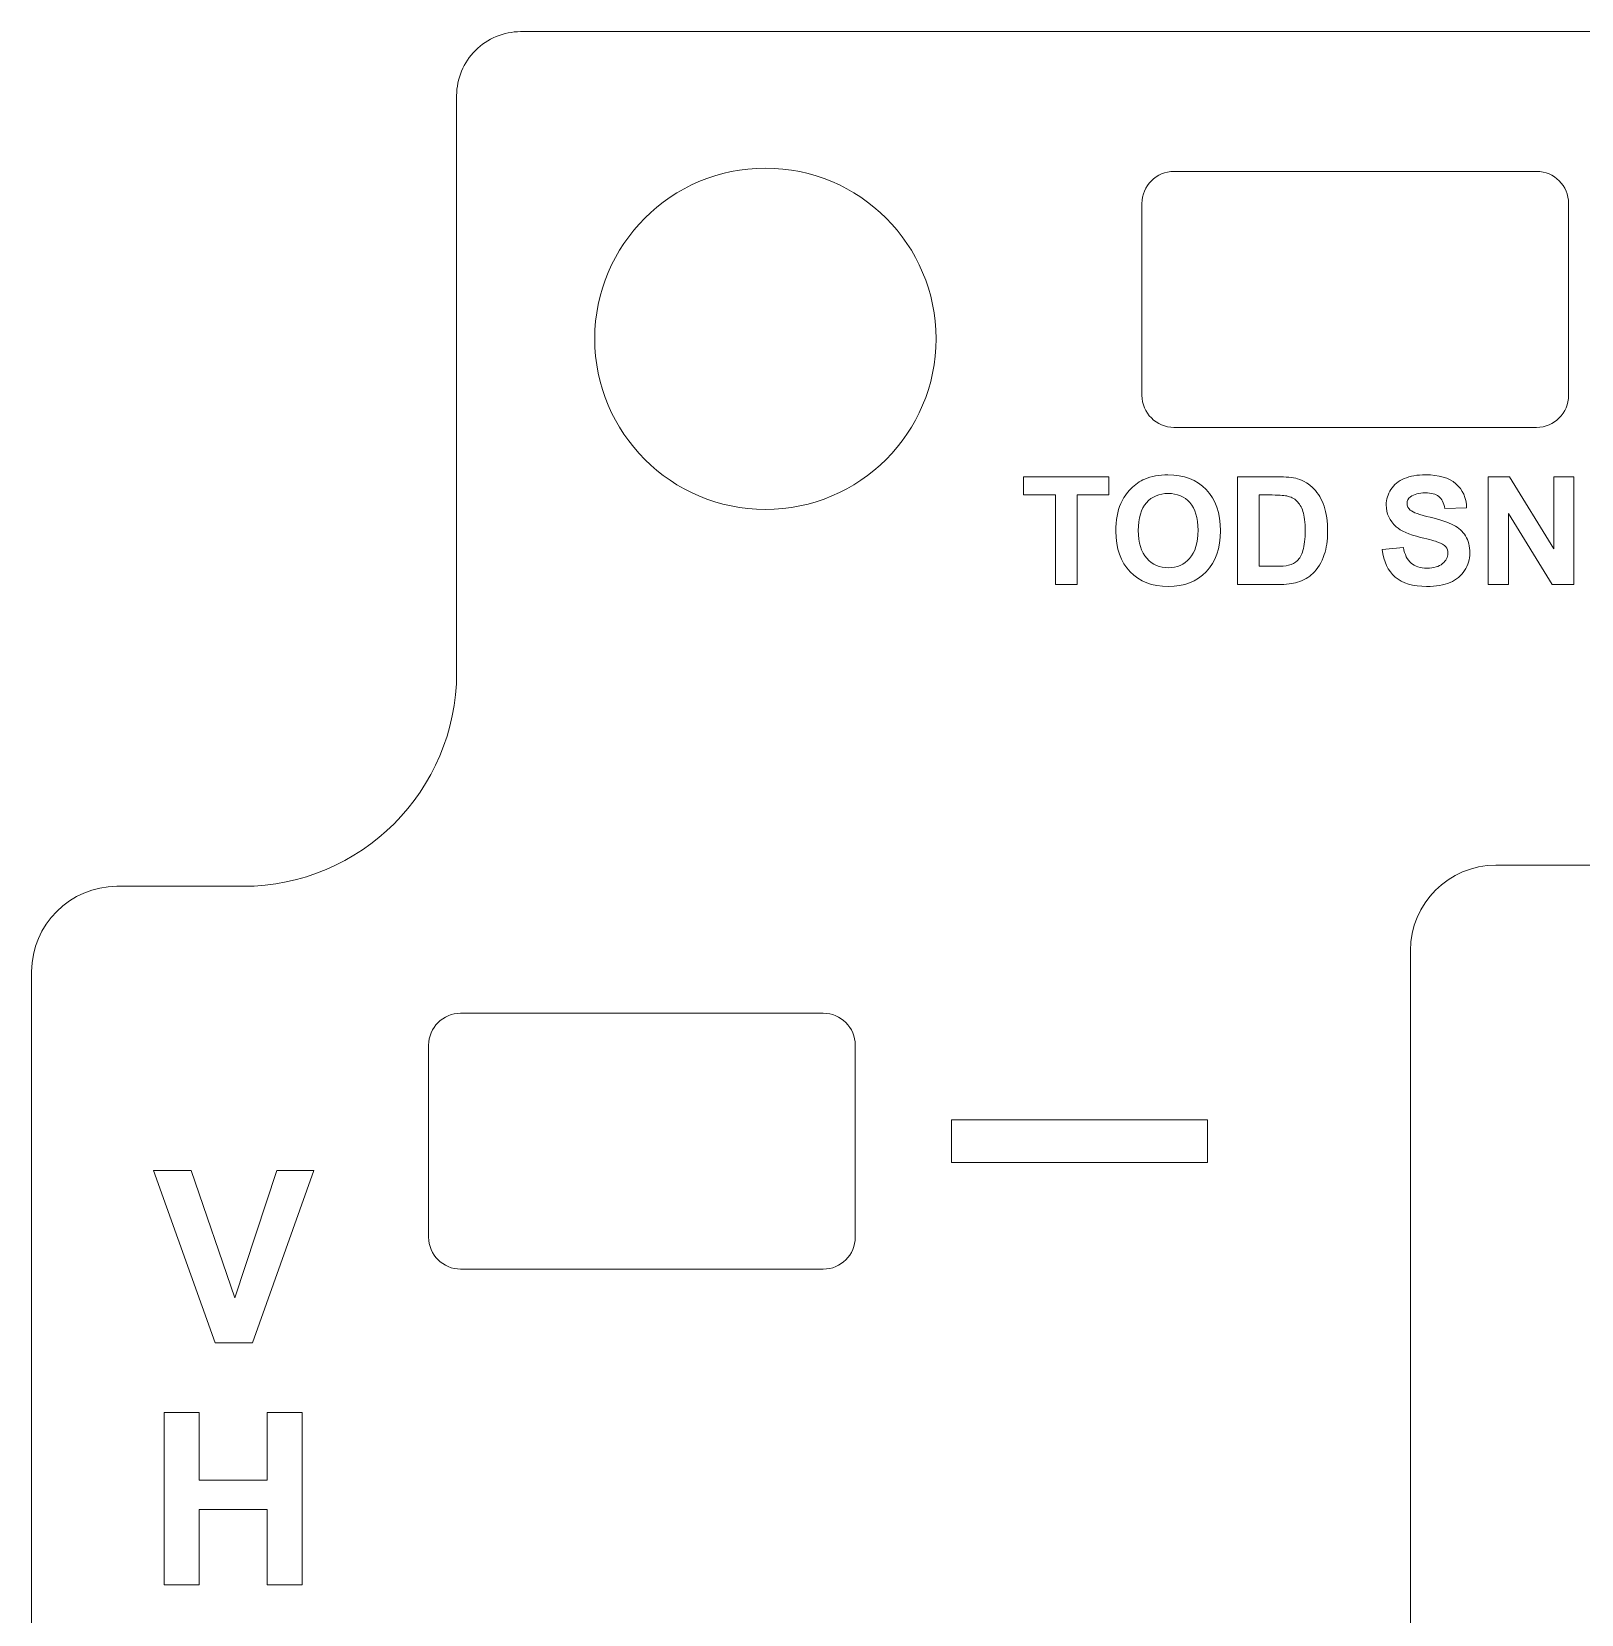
# Model space of a CAD drawing. Header units: millimetres. Extents: x -247 to 664, y -96 to 204.
# Drawn here: x -76.65 to -40.33, y 100.57 to 137.67 of the extents above; entities that cross this region are included whole.
import ezdxf

# ---------------------------------------------------------------- set-up
doc = ezdxf.new("R2010")
doc.units = ezdxf.units.MM
doc.header["$MEASUREMENT"] = 0
doc.layers.add('Layer 2', color=7, linetype='Continuous')

msp = doc.modelspace()

# ---------------------------------------------------------------- linework, layer by layer
at = {"layer": 'Layer 2', "color": 1, "lineweight": 9}
msp.add_lwpolyline([(-55.0897, 111.1587), (-49.0897, 111.1587), (-49.0897, 112.1587), (-55.0897, 112.1587), (-55.0897, 111.1587)], close=True, dxfattribs=at)
at = {"layer": 'Layer 2', "lineweight": 9}
msp.add_ellipse((-59.4525, 130.4715), major_axis=(4.0001, 0), ratio=0.999975, dxfattribs=at)
for points, knots in [([(-65.1901, 137.6715), (-65.1901, 137.6715), (56.3349, 137.6715), (56.3349, 137.6715), (56.3349, 137.6715), (56.733, 137.6713), (57.1146, 137.5129), (57.3959, 137.2313), (57.3959, 137.2313), (57.6773, 136.9496), (57.8351, 136.5696), (57.8349, 136.1715), (57.8349, 136.1715), (57.8349, 136.1715), (57.8349, 122.634), (57.8349, 122.634), (57.8349, 122.634), (57.8349, 119.884), (60.0849, 117.634), (62.8349, 117.634), (62.8349, 117.634), (62.8349, 117.634), (65.7974, 117.634), (65.7974, 117.634), (65.7974, 117.634), (66.8974, 117.634), (67.7974, 116.734), (67.7974, 115.634), (67.7974, 115.634), (67.7974, 115.634), (67.7974, 97.6355), (67.7974, 97.6355), (67.7974, 97.6355), (67.7974, 97.635), (67.7974, 97.6345), (67.7974, 97.634), (67.7974, 97.634), (67.7974, 97.634), (67.7974, 55.484), (67.7974, 55.484), (67.7974, 55.484), (67.7974, 55.484), (67.7974, 40.4855), (67.7974, 40.4855), (67.7974, 40.4855), (67.7974, 40.485), (67.7974, 40.4845), (67.7974, 40.484), (67.7974, 40.484), (67.7974, 40.484), (67.7974, 37.484), (67.7974, 37.484), (67.7974, 37.484), (67.7974, 36.384), (66.8974, 35.484), (65.7974, 35.484), (65.7974, 35.484), (65.7974, 35.484), (62.8349, 35.484), (62.8349, 35.484), (62.8349, 35.484), (60.0849, 35.484), (57.8349, 33.234), (57.8349, 30.484), (57.8349, 30.484), (57.8349, 30.484), (57.8349, 16.9465), (57.8349, 16.9465), (57.8349, 16.9465), (57.8346, 16.5485), (57.6763, 16.1668), (57.3946, 15.8855), (57.3946, 15.8855), (57.1129, 15.6042), (56.733, 15.4463), (56.3349, 15.4465), (56.3349, 15.4465), (56.3349, 15.4465), (-65.1901, 15.4465), (-65.1901, 15.4465), (-65.1901, 15.4465), (-65.5882, 15.4468), (-65.9699, 15.6052), (-66.2512, 15.8868), (-66.2512, 15.8868), (-66.5325, 16.1685), (-66.6904, 16.5485), (-66.6901, 16.9465), (-66.6901, 16.9465), (-66.6901, 16.9465), (-66.6901, 30.484), (-66.6901, 30.484), (-66.6901, 30.484), (-66.6901, 33.234), (-68.9401, 35.484), (-71.6901, 35.484), (-71.6901, 35.484), (-71.6901, 35.484), (-74.6526, 35.484), (-74.6526, 35.484), (-74.6526, 35.484), (-75.7526, 35.484), (-76.6526, 36.384), (-76.6526, 37.484), (-76.6526, 37.484), (-76.6526, 37.484), (-76.6526, 55.4817), (-76.6526, 55.4817), (-76.6526, 55.4817), (-76.6526, 55.4825), (-76.6526, 55.4832), (-76.6526, 55.484), (-76.6526, 55.484), (-76.6526, 55.484), (-76.6526, 97.634), (-76.6526, 97.634), (-76.6526, 97.634), (-76.6526, 97.634), (-76.6526, 115.634), (-76.6526, 115.634), (-76.6526, 115.634), (-76.6526, 116.734), (-75.7526, 117.634), (-74.6526, 117.634), (-74.6526, 117.634), (-74.6526, 117.634), (-71.6901, 117.634), (-71.6901, 117.634), (-71.6901, 117.634), (-68.9401, 117.634), (-66.6901, 119.884), (-66.6901, 122.634), (-66.6901, 122.634), (-66.6901, 122.634), (-66.6901, 136.1715), (-66.6901, 136.1715), (-66.6901, 136.1715), (-66.6899, 136.5696), (-66.5315, 136.9513), (-66.2498, 137.2326), (-66.2498, 137.2326), (-65.9682, 137.5139), (-65.5882, 137.6718), (-65.1901, 137.6715)], [0, 0, 0, 0, 0.027027, 0.027027, 0.027027, 0.027027, 0.0540541, 0.0540541, 0.0540541, 0.0540541, 0.0810811, 0.0810811, 0.0810811, 0.0810811, 0.1081081, 0.1081081, 0.1081081, 0.1081081, 0.1351351, 0.1351351, 0.1351351, 0.1351351, 0.1621622, 0.1621622, 0.1621622, 0.1621622, 0.1891892, 0.1891892, 0.1891892, 0.1891892, 0.2162162, 0.2162162, 0.2162162, 0.2162162, 0.2432432, 0.2432432, 0.2432432, 0.2432432, 0.2702703, 0.2702703, 0.2702703, 0.2702703, 0.2972973, 0.2972973, 0.2972973, 0.2972973, 0.3243243, 0.3243243, 0.3243243, 0.3243243, 0.3513514, 0.3513514, 0.3513514, 0.3513514, 0.3783784, 0.3783784, 0.3783784, 0.3783784, 0.4054054, 0.4054054, 0.4054054, 0.4054054, 0.4324324, 0.4324324, 0.4324324, 0.4324324, 0.4594595, 0.4594595, 0.4594595, 0.4594595, 0.4864865, 0.4864865, 0.4864865, 0.4864865, 0.5135135, 0.5135135, 0.5135135, 0.5135135, 0.5405405, 0.5405405, 0.5405405, 0.5405405, 0.5675676, 0.5675676, 0.5675676, 0.5675676, 0.5945946, 0.5945946, 0.5945946, 0.5945946, 0.6216216, 0.6216216, 0.6216216, 0.6216216, 0.6486486, 0.6486486, 0.6486486, 0.6486486, 0.6756757, 0.6756757, 0.6756757, 0.6756757, 0.7027027, 0.7027027, 0.7027027, 0.7027027, 0.7297297, 0.7297297, 0.7297297, 0.7297297, 0.7567568, 0.7567568, 0.7567568, 0.7567568, 0.7837838, 0.7837838, 0.7837838, 0.7837838, 0.8108108, 0.8108108, 0.8108108, 0.8108108, 0.8378378, 0.8378378, 0.8378378, 0.8378378, 0.8648649, 0.8648649, 0.8648649, 0.8648649, 0.8918919, 0.8918919, 0.8918919, 0.8918919, 0.9189189, 0.9189189, 0.9189189, 0.9189189, 0.9459459, 0.9459459, 0.9459459, 0.9459459, 1, 1, 1, 1]), ([(-49.875, 134.3941), (-49.875, 134.3941), (-41.375, 134.3941), (-41.375, 134.3941), (-41.375, 134.3941), (-40.9625, 134.3941), (-40.625, 134.0566), (-40.625, 133.6441), (-40.625, 133.6441), (-40.625, 133.6441), (-40.625, 129.1441), (-40.625, 129.1441), (-40.625, 129.1441), (-40.625, 128.7316), (-40.9625, 128.3941), (-41.375, 128.3941), (-41.375, 128.3941), (-41.375, 128.3941), (-49.875, 128.3941), (-49.875, 128.3941), (-49.875, 128.3941), (-50.2875, 128.3941), (-50.625, 128.7316), (-50.625, 129.1441), (-50.625, 129.1441), (-50.625, 129.1441), (-50.625, 133.6441), (-50.625, 133.6441), (-50.625, 133.6441), (-50.625, 134.0566), (-50.2875, 134.3941), (-49.875, 134.3941)], [0, 0, 0, 0, 0.1111111, 0.1111111, 0.1111111, 0.1111111, 0.2222222, 0.2222222, 0.2222222, 0.2222222, 0.3333333, 0.3333333, 0.3333333, 0.3333333, 0.4444444, 0.4444444, 0.4444444, 0.4444444, 0.5555556, 0.5555556, 0.5555556, 0.5555556, 0.6666667, 0.6666667, 0.6666667, 0.6666667, 0.7777778, 0.7777778, 0.7777778, 0.7777778, 1, 1, 1, 1]), ([(-42.3328, 118.1286), (-42.3328, 118.1286), (23.6672, 118.1286), (23.6672, 118.1286), (23.6672, 118.1286), (24.7672, 118.1286), (25.6672, 117.2286), (25.6672, 116.1286), (25.6672, 116.1286), (25.6672, 116.1286), (25.6672, 71.6286), (25.6672, 71.6286), (25.6672, 71.6286), (25.6672, 70.5286), (24.7672, 69.6286), (23.6672, 69.6286), (23.6672, 69.6286), (23.6672, 69.6286), (-42.3328, 69.6286), (-42.3328, 69.6286), (-42.3328, 69.6286), (-43.4328, 69.6286), (-44.3328, 70.5286), (-44.3328, 71.6286), (-44.3328, 71.6286), (-44.3328, 71.6286), (-44.3328, 116.1286), (-44.3328, 116.1286), (-44.3328, 116.1286), (-44.3328, 117.2286), (-43.4328, 118.1286), (-42.3328, 118.1286)], [0, 0, 0, 0, 0.1111111, 0.1111111, 0.1111111, 0.1111111, 0.2222222, 0.2222222, 0.2222222, 0.2222222, 0.3333333, 0.3333333, 0.3333333, 0.3333333, 0.4444444, 0.4444444, 0.4444444, 0.4444444, 0.5555556, 0.5555556, 0.5555556, 0.5555556, 0.6666667, 0.6666667, 0.6666667, 0.6666667, 0.7777778, 0.7777778, 0.7777778, 0.7777778, 1, 1, 1, 1]), ([(-58.0966, 114.6586), (-58.0966, 114.6586), (-66.5966, 114.6586), (-66.5966, 114.6586), (-66.5966, 114.6586), (-67.0091, 114.6586), (-67.3466, 114.3211), (-67.3466, 113.9086), (-67.3466, 113.9086), (-67.3466, 113.9086), (-67.3466, 109.4086), (-67.3466, 109.4086), (-67.3466, 109.4086), (-67.3466, 108.9961), (-67.0091, 108.6586), (-66.5966, 108.6586), (-66.5966, 108.6586), (-66.5966, 108.6586), (-58.0966, 108.6586), (-58.0966, 108.6586), (-58.0966, 108.6586), (-57.6841, 108.6586), (-57.3466, 108.9961), (-57.3466, 109.4086), (-57.3466, 109.4086), (-57.3466, 109.4086), (-57.3466, 113.9086), (-57.3466, 113.9086), (-57.3466, 113.9086), (-57.3466, 114.3211), (-57.6841, 114.6586), (-58.0966, 114.6586)], [0, 0, 0, 0, 0.1111111, 0.1111111, 0.1111111, 0.1111111, 0.2222222, 0.2222222, 0.2222222, 0.2222222, 0.3333333, 0.3333333, 0.3333333, 0.3333333, 0.4444444, 0.4444444, 0.4444444, 0.4444444, 0.5555556, 0.5555556, 0.5555556, 0.5555556, 0.6666667, 0.6666667, 0.6666667, 0.6666667, 0.7777778, 0.7777778, 0.7777778, 0.7777778, 1, 1, 1, 1])]:
    msp.add_open_spline(points, degree=3, knots=knots, dxfattribs=at)
at = {"layer": 'Layer 2', "color": 240, "lineweight": 9}
for points, knots in [([(-51.2379, 125.9582), (-51.2379, 126.2158), (-51.1991, 126.4321), (-51.1221, 126.6073), (-51.1221, 126.6073), (-51.0651, 126.7361), (-50.9863, 126.8519), (-50.8869, 126.9542), (-50.8869, 126.9542), (-50.7875, 127.0565), (-50.6788, 127.1324), (-50.5606, 127.1823), (-50.5606, 127.1823), (-50.403, 127.2488), (-50.2213, 127.2823), (-50.0156, 127.2823), (-50.0156, 127.2823), (-49.6428, 127.2823), (-49.3453, 127.1665), (-49.1213, 126.9354), (-49.1213, 126.9354), (-48.8979, 126.7038), (-48.7862, 126.3821), (-48.7862, 125.97), (-48.7862, 125.97), (-48.7862, 125.5614), (-48.8973, 125.2415), (-49.1189, 125.011), (-49.1189, 125.011), (-49.3406, 124.78), (-49.6375, 124.6647), (-50.0085, 124.6647), (-50.0085, 124.6647), (-50.3842, 124.6647), (-50.6835, 124.7794), (-50.9051, 125.0093), (-50.9051, 125.0093), (-51.1268, 125.2386), (-51.2379, 125.5549), (-51.2379, 125.9582)], [0, 0, 0, 0, 0.0909091, 0.0909091, 0.0909091, 0.0909091, 0.1818182, 0.1818182, 0.1818182, 0.1818182, 0.2727273, 0.2727273, 0.2727273, 0.2727273, 0.3636364, 0.3636364, 0.3636364, 0.3636364, 0.4545455, 0.4545455, 0.4545455, 0.4545455, 0.5454545, 0.5454545, 0.5454545, 0.5454545, 0.6363636, 0.6363636, 0.6363636, 0.6363636, 0.7272727, 0.7272727, 0.7272727, 0.7272727, 0.8181818, 0.8181818, 0.8181818, 0.8181818, 1, 1, 1, 1]), ([(-44.9944, 125.529), (-44.9944, 125.529), (-44.497, 125.5784), (-44.497, 125.5784), (-44.497, 125.5784), (-44.467, 125.412), (-44.4071, 125.2903), (-44.3159, 125.2121), (-44.3159, 125.2121), (-44.2248, 125.1339), (-44.1019, 125.0951), (-43.9473, 125.0951), (-43.9473, 125.0951), (-43.7838, 125.0951), (-43.6604, 125.1298), (-43.5775, 125.1992), (-43.5775, 125.1992), (-43.4946, 125.2686), (-43.4528, 125.3497), (-43.4528, 125.4426), (-43.4528, 125.4426), (-43.4528, 125.5026), (-43.4705, 125.5531), (-43.5052, 125.5955), (-43.5052, 125.5955), (-43.5398, 125.6372), (-43.601, 125.6737), (-43.688, 125.7042), (-43.688, 125.7042), (-43.7474, 125.7254), (-43.8826, 125.7619), (-44.0943, 125.8148), (-44.0943, 125.8148), (-44.3665, 125.883), (-44.5576, 125.9665), (-44.6675, 126.0658), (-44.6675, 126.0658), (-44.8222, 126.2052), (-44.8992, 126.3751), (-44.8992, 126.5756), (-44.8992, 126.5756), (-44.8992, 126.7043), (-44.8627, 126.8255), (-44.7904, 126.9378), (-44.7904, 126.9378), (-44.7175, 127.0501), (-44.6129, 127.1353), (-44.4759, 127.1941), (-44.4759, 127.1941), (-44.3389, 127.2529), (-44.1742, 127.2823), (-43.9802, 127.2823), (-43.9802, 127.2823), (-43.6645, 127.2823), (-43.4264, 127.2123), (-43.267, 127.0718), (-43.267, 127.0718), (-43.1071, 126.9313), (-43.0236, 126.7443), (-43.0154, 126.5097), (-43.0154, 126.5097), (-43.0154, 126.5097), (-43.5269, 126.4921), (-43.5269, 126.4921), (-43.5269, 126.4921), (-43.5487, 126.6226), (-43.5951, 126.7161), (-43.6663, 126.7731), (-43.6663, 126.7731), (-43.7374, 126.8302), (-43.8444, 126.859), (-43.9867, 126.859), (-43.9867, 126.859), (-44.1337, 126.859), (-44.2489, 126.8284), (-44.3318, 126.7672), (-44.3318, 126.7672), (-44.3853, 126.7279), (-44.4124, 126.6755), (-44.4124, 126.6097), (-44.4124, 126.6097), (-44.4124, 126.5497), (-44.3871, 126.4986), (-44.3365, 126.4562), (-44.3365, 126.4562), (-44.2724, 126.4015), (-44.1166, 126.3451), (-43.8691, 126.2863), (-43.8691, 126.2863), (-43.6216, 126.2281), (-43.4387, 126.167), (-43.3205, 126.1046), (-43.3205, 126.1046), (-43.2018, 126.0417), (-43.1089, 125.9565), (-43.0418, 125.8477), (-43.0418, 125.8477), (-42.9748, 125.7389), (-42.9413, 125.6049), (-42.9413, 125.4455), (-42.9413, 125.4455), (-42.9413, 125.3009), (-42.9813, 125.1651), (-43.0618, 125.0387), (-43.0618, 125.0387), (-43.1424, 124.9123), (-43.2559, 124.8182), (-43.4028, 124.757), (-43.4028, 124.757), (-43.5498, 124.6953), (-43.7333, 124.6647), (-43.9526, 124.6647), (-43.9526, 124.6647), (-44.2718, 124.6647), (-44.517, 124.7382), (-44.6881, 124.8858), (-44.6881, 124.8858), (-44.8592, 125.0328), (-44.9609, 125.2474), (-44.9944, 125.529)], [0, 0, 0, 0, 0.0322581, 0.0322581, 0.0322581, 0.0322581, 0.0645161, 0.0645161, 0.0645161, 0.0645161, 0.0967742, 0.0967742, 0.0967742, 0.0967742, 0.1290323, 0.1290323, 0.1290323, 0.1290323, 0.1612903, 0.1612903, 0.1612903, 0.1612903, 0.1935484, 0.1935484, 0.1935484, 0.1935484, 0.2258065, 0.2258065, 0.2258065, 0.2258065, 0.2580645, 0.2580645, 0.2580645, 0.2580645, 0.2903226, 0.2903226, 0.2903226, 0.2903226, 0.3225806, 0.3225806, 0.3225806, 0.3225806, 0.3548387, 0.3548387, 0.3548387, 0.3548387, 0.3870968, 0.3870968, 0.3870968, 0.3870968, 0.4193548, 0.4193548, 0.4193548, 0.4193548, 0.4516129, 0.4516129, 0.4516129, 0.4516129, 0.483871, 0.483871, 0.483871, 0.483871, 0.516129, 0.516129, 0.516129, 0.516129, 0.5483871, 0.5483871, 0.5483871, 0.5483871, 0.5806452, 0.5806452, 0.5806452, 0.5806452, 0.6129032, 0.6129032, 0.6129032, 0.6129032, 0.6451613, 0.6451613, 0.6451613, 0.6451613, 0.6774194, 0.6774194, 0.6774194, 0.6774194, 0.7096774, 0.7096774, 0.7096774, 0.7096774, 0.7419355, 0.7419355, 0.7419355, 0.7419355, 0.7741935, 0.7741935, 0.7741935, 0.7741935, 0.8064516, 0.8064516, 0.8064516, 0.8064516, 0.8387097, 0.8387097, 0.8387097, 0.8387097, 0.8709677, 0.8709677, 0.8709677, 0.8709677, 0.9032258, 0.9032258, 0.9032258, 0.9032258, 0.9354839, 0.9354839, 0.9354839, 0.9354839, 1, 1, 1, 1]), ([(-52.6554, 124.7106), (-52.6554, 124.7106), (-52.6554, 126.8096), (-52.6554, 126.8096), (-52.6554, 126.8096), (-52.6554, 126.8096), (-53.4033, 126.8096), (-53.4033, 126.8096), (-53.4033, 126.8096), (-53.4033, 126.8096), (-53.4033, 127.2364), (-53.4033, 127.2364), (-53.4033, 127.2364), (-53.4033, 127.2364), (-51.3996, 127.2364), (-51.3996, 127.2364), (-51.3996, 127.2364), (-51.3996, 127.2364), (-51.3996, 126.8096), (-51.3996, 126.8096), (-51.3996, 126.8096), (-51.3996, 126.8096), (-52.1439, 126.8096), (-52.1439, 126.8096), (-52.1439, 126.8096), (-52.1439, 126.8096), (-52.1439, 124.7106), (-52.1439, 124.7106), (-52.1439, 124.7106), (-52.1439, 124.7106), (-52.6554, 124.7106), (-52.6554, 124.7106)], [0, 0, 0, 0, 0.1111111, 0.1111111, 0.1111111, 0.1111111, 0.2222222, 0.2222222, 0.2222222, 0.2222222, 0.3333333, 0.3333333, 0.3333333, 0.3333333, 0.4444444, 0.4444444, 0.4444444, 0.4444444, 0.5555556, 0.5555556, 0.5555556, 0.5555556, 0.6666667, 0.6666667, 0.6666667, 0.6666667, 0.7777778, 0.7777778, 0.7777778, 0.7777778, 1, 1, 1, 1]), ([(-48.3881, 127.2364), (-48.3881, 127.2364), (-47.4579, 127.2364), (-47.4579, 127.2364), (-47.4579, 127.2364), (-47.248, 127.2364), (-47.0881, 127.2206), (-46.9782, 127.1882), (-46.9782, 127.1882), (-46.8306, 127.1447), (-46.7036, 127.0671), (-46.5984, 126.9554), (-46.5984, 126.9554), (-46.4925, 126.8443), (-46.4126, 126.7079), (-46.3573, 126.5462), (-46.3573, 126.5462), (-46.3026, 126.3851), (-46.275, 126.1858), (-46.275, 125.9494), (-46.275, 125.9494), (-46.275, 125.7413), (-46.3009, 125.5625), (-46.3526, 125.412), (-46.3526, 125.412), (-46.4155, 125.228), (-46.5055, 125.0792), (-46.6225, 124.9658), (-46.6225, 124.9658), (-46.7107, 124.8793), (-46.83, 124.8123), (-46.9799, 124.7641), (-46.9799, 124.7641), (-47.0922, 124.7282), (-47.2422, 124.7106), (-47.4303, 124.7106), (-47.4303, 124.7106), (-47.4303, 124.7106), (-48.3881, 124.7106), (-48.3881, 124.7106), (-48.3881, 124.7106), (-48.3881, 124.7106), (-48.3881, 127.2364), (-48.3881, 127.2364)], [0, 0, 0, 0, 0.0833333, 0.0833333, 0.0833333, 0.0833333, 0.1666667, 0.1666667, 0.1666667, 0.1666667, 0.25, 0.25, 0.25, 0.25, 0.3333333, 0.3333333, 0.3333333, 0.3333333, 0.4166667, 0.4166667, 0.4166667, 0.4166667, 0.5, 0.5, 0.5, 0.5, 0.5833333, 0.5833333, 0.5833333, 0.5833333, 0.6666667, 0.6666667, 0.6666667, 0.6666667, 0.75, 0.75, 0.75, 0.75, 0.8333333, 0.8333333, 0.8333333, 0.8333333, 1, 1, 1, 1]), ([(-42.5074, 124.7106), (-42.5074, 124.7106), (-42.5074, 127.2364), (-42.5074, 127.2364), (-42.5074, 127.2364), (-42.5074, 127.2364), (-42.0123, 127.2364), (-42.0123, 127.2364), (-42.0123, 127.2364), (-42.0123, 127.2364), (-40.9728, 125.5437), (-40.9728, 125.5437), (-40.9728, 125.5437), (-40.9728, 125.5437), (-40.9728, 127.2364), (-40.9728, 127.2364), (-40.9728, 127.2364), (-40.9728, 127.2364), (-40.5001, 127.2364), (-40.5001, 127.2364), (-40.5001, 127.2364), (-40.5001, 127.2364), (-40.5001, 124.7106), (-40.5001, 124.7106), (-40.5001, 124.7106), (-40.5001, 124.7106), (-41.011, 124.7106), (-41.011, 124.7106), (-41.011, 124.7106), (-41.011, 124.7106), (-42.0347, 126.371), (-42.0347, 126.371), (-42.0347, 126.371), (-42.0347, 126.371), (-42.0347, 124.7106), (-42.0347, 124.7106), (-42.0347, 124.7106), (-42.0347, 124.7106), (-42.5074, 124.7106), (-42.5074, 124.7106)], [0, 0, 0, 0, 0.0909091, 0.0909091, 0.0909091, 0.0909091, 0.1818182, 0.1818182, 0.1818182, 0.1818182, 0.2727273, 0.2727273, 0.2727273, 0.2727273, 0.3636364, 0.3636364, 0.3636364, 0.3636364, 0.4545455, 0.4545455, 0.4545455, 0.4545455, 0.5454545, 0.5454545, 0.5454545, 0.5454545, 0.6363636, 0.6363636, 0.6363636, 0.6363636, 0.7272727, 0.7272727, 0.7272727, 0.7272727, 0.8181818, 0.8181818, 0.8181818, 0.8181818, 1, 1, 1, 1]), ([(-50.7123, 125.9753), (-50.7123, 125.6889), (-50.6458, 125.472), (-50.5136, 125.3238), (-50.5136, 125.3238), (-50.3813, 125.1763), (-50.2131, 125.1022), (-50.0097, 125.1022), (-50.0097, 125.1022), (-49.8057, 125.1022), (-49.6387, 125.1757), (-49.5076, 125.3221), (-49.5076, 125.3221), (-49.377, 125.4691), (-49.3118, 125.6889), (-49.3118, 125.9823), (-49.3118, 125.9823), (-49.3118, 126.2722), (-49.3753, 126.4886), (-49.5029, 126.6308), (-49.5029, 126.6308), (-49.6299, 126.7737), (-49.7986, 126.8449), (-50.0097, 126.8449), (-50.0097, 126.8449), (-50.2202, 126.8449), (-50.3901, 126.7725), (-50.5188, 126.6285), (-50.5188, 126.6285), (-50.6476, 126.4839), (-50.7123, 126.2663), (-50.7123, 125.9753)], [0, 0, 0, 0, 0.1111111, 0.1111111, 0.1111111, 0.1111111, 0.2222222, 0.2222222, 0.2222222, 0.2222222, 0.3333333, 0.3333333, 0.3333333, 0.3333333, 0.4444444, 0.4444444, 0.4444444, 0.4444444, 0.5555556, 0.5555556, 0.5555556, 0.5555556, 0.6666667, 0.6666667, 0.6666667, 0.6666667, 0.7777778, 0.7777778, 0.7777778, 0.7777778, 1, 1, 1, 1]), ([(-47.8766, 126.8096), (-47.8766, 126.8096), (-47.8766, 125.1375), (-47.8766, 125.1375), (-47.8766, 125.1375), (-47.8766, 125.1375), (-47.4973, 125.1375), (-47.4973, 125.1375), (-47.4973, 125.1375), (-47.3556, 125.1375), (-47.2533, 125.1457), (-47.1904, 125.1616), (-47.1904, 125.1616), (-47.1075, 125.1821), (-47.0393, 125.2174), (-46.9852, 125.2668), (-46.9852, 125.2668), (-46.9305, 125.3162), (-46.8865, 125.3973), (-46.8524, 125.5102), (-46.8524, 125.5102), (-46.8177, 125.6231), (-46.8006, 125.7777), (-46.8006, 125.9729), (-46.8006, 125.9729), (-46.8006, 126.1681), (-46.8177, 126.3175), (-46.8524, 126.4221), (-46.8524, 126.4221), (-46.8865, 126.5268), (-46.9347, 126.6079), (-46.9964, 126.6667), (-46.9964, 126.6667), (-47.0581, 126.7249), (-47.1363, 126.7649), (-47.2316, 126.7855), (-47.2316, 126.7855), (-47.3021, 126.8014), (-47.4415, 126.8096), (-47.6484, 126.8096), (-47.6484, 126.8096), (-47.6484, 126.8096), (-47.8766, 126.8096), (-47.8766, 126.8096)], [0, 0, 0, 0, 0.0833333, 0.0833333, 0.0833333, 0.0833333, 0.1666667, 0.1666667, 0.1666667, 0.1666667, 0.25, 0.25, 0.25, 0.25, 0.3333333, 0.3333333, 0.3333333, 0.3333333, 0.4166667, 0.4166667, 0.4166667, 0.4166667, 0.5, 0.5, 0.5, 0.5, 0.5833333, 0.5833333, 0.5833333, 0.5833333, 0.6666667, 0.6666667, 0.6666667, 0.6666667, 0.75, 0.75, 0.75, 0.75, 0.8333333, 0.8333333, 0.8333333, 0.8333333, 1, 1, 1, 1]), ([(-72.3535, 106.9329), (-72.3535, 106.9329), (-73.7994, 110.9743), (-73.7994, 110.9743), (-73.7994, 110.9743), (-73.7994, 110.9743), (-72.9151, 110.9743), (-72.9151, 110.9743), (-72.9151, 110.9743), (-72.9151, 110.9743), (-71.8888, 107.9828), (-71.8888, 107.9828), (-71.8888, 107.9828), (-71.8888, 107.9828), (-70.9038, 110.9743), (-70.9038, 110.9743), (-70.9038, 110.9743), (-70.9038, 110.9743), (-70.0346, 110.9743), (-70.0346, 110.9743), (-70.0346, 110.9743), (-70.0346, 110.9743), (-71.472, 106.9329), (-71.472, 106.9329), (-71.472, 106.9329), (-71.472, 106.9329), (-72.3535, 106.9329), (-72.3535, 106.9329)], [0, 0, 0, 0, 0.125, 0.125, 0.125, 0.125, 0.25, 0.25, 0.25, 0.25, 0.375, 0.375, 0.375, 0.375, 0.5, 0.5, 0.5, 0.5, 0.625, 0.625, 0.625, 0.625, 0.75, 0.75, 0.75, 0.75, 1, 1, 1, 1]), ([(-73.5431, 101.2577), (-73.5431, 101.2577), (-73.5431, 105.2991), (-73.5431, 105.2991), (-73.5431, 105.2991), (-73.5431, 105.2991), (-72.7246, 105.2991), (-72.7246, 105.2991), (-72.7246, 105.2991), (-72.7246, 105.2991), (-72.7246, 103.7074), (-72.7246, 103.7074), (-72.7246, 103.7074), (-72.7246, 103.7074), (-71.1329, 103.7074), (-71.1329, 103.7074), (-71.1329, 103.7074), (-71.1329, 103.7074), (-71.1329, 105.2991), (-71.1329, 105.2991), (-71.1329, 105.2991), (-71.1329, 105.2991), (-70.3145, 105.2991), (-70.3145, 105.2991), (-70.3145, 105.2991), (-70.3145, 105.2991), (-70.3145, 101.2577), (-70.3145, 101.2577), (-70.3145, 101.2577), (-70.3145, 101.2577), (-71.1329, 101.2577), (-71.1329, 101.2577), (-71.1329, 101.2577), (-71.1329, 101.2577), (-71.1329, 103.0244), (-71.1329, 103.0244), (-71.1329, 103.0244), (-71.1329, 103.0244), (-72.7246, 103.0244), (-72.7246, 103.0244), (-72.7246, 103.0244), (-72.7246, 103.0244), (-72.7246, 101.2577), (-72.7246, 101.2577), (-72.7246, 101.2577), (-72.7246, 101.2577), (-73.5431, 101.2577), (-73.5431, 101.2577)], [0, 0, 0, 0, 0.0769231, 0.0769231, 0.0769231, 0.0769231, 0.1538462, 0.1538462, 0.1538462, 0.1538462, 0.2307692, 0.2307692, 0.2307692, 0.2307692, 0.3076923, 0.3076923, 0.3076923, 0.3076923, 0.3846154, 0.3846154, 0.3846154, 0.3846154, 0.4615385, 0.4615385, 0.4615385, 0.4615385, 0.5384615, 0.5384615, 0.5384615, 0.5384615, 0.6153846, 0.6153846, 0.6153846, 0.6153846, 0.6923077, 0.6923077, 0.6923077, 0.6923077, 0.7692308, 0.7692308, 0.7692308, 0.7692308, 0.8461538, 0.8461538, 0.8461538, 0.8461538, 1, 1, 1, 1])]:
    msp.add_open_spline(points, degree=3, knots=knots, dxfattribs=at)

doc.saveas('drawing.dxf')
